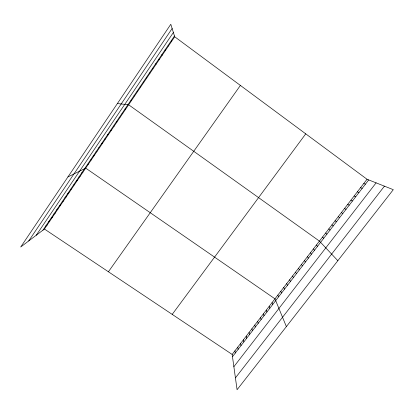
<?xml version="1.0" encoding="UTF-8"?>
<svg xmlns="http://www.w3.org/2000/svg" width="414" height="414" viewBox="0 0 414 414"><rect width="100%" height="100%" fill="white"/><g stroke="black" fill="none" stroke-linecap="round" stroke-linejoin="round"><path stroke-width="0.62" d="M28.706 240.948L172.136 28.519M36.23 235.245L173.378 32.483M42.927 230.179L174.475 35.987M44.433 229.035L174.724 36.774L170.806 24.276L20.7 247.013L44.433 229.035L232.161 354.441L237.077 389.724L393.3 189.674L367.037 179.257L174.724 36.774M108.411 271.775L240.394 85.429M172.208 314.392L305.744 133.846M232.161 354.441L367.037 179.257M232.477 356.702L368.708 179.919M233.869 366.695L376.103 182.853M235.426 377.884L384.435 186.16M45.649 226.153L47.134 225.045M48.386 222.116L49.846 221.05M51.124 218.074L52.557 217.045M53.872 214.017L55.279 213.024M56.625 209.95L58.012 208.998M59.388 205.872L60.749 204.961M62.157 201.784L63.492 200.909M64.936 197.685L66.245 196.852M67.72 193.576L69.003 192.779M70.509 189.457L71.767 188.701M73.309 185.327L74.541 184.608M76.114 181.182L77.32 180.504M78.929 177.032L80.109 176.395M81.749 172.866L82.903 172.271M67.932 176.923L85.703 168.136L274.968 298.841L286.369 326.605M87.416 164.503L88.513 163.991M90.257 160.306L91.328 159.83M93.109 156.099L94.154 155.664M95.965 151.876L96.985 151.483M98.832 147.648L99.826 147.296M101.709 143.404L102.672 143.094M104.592 139.151L105.529 138.881M107.48 134.886L108.39 134.659M110.378 130.607L111.257 130.426M113.281 126.317L114.135 126.177M116.194 122.016L117.022 121.923M119.118 117.705L119.915 117.654M122.047 113.384L122.813 113.374M124.981 109.048L125.721 109.079M117.379 103.552L128.64 104.778L319.422 241.103L337.84 260.696M130.969 100.209L131.652 100.333M134.022 95.706L134.674 95.872M137.081 91.189L137.702 91.406M363.802 183.459L365.438 184.163M140.149 86.661L140.739 86.919M360.578 187.651L362.178 188.391M357.365 191.827L358.928 192.608M354.156 195.993L355.688 196.816M143.223 82.117L143.787 82.427M350.953 200.148L352.454 201.013M347.765 204.293L349.23 205.194M344.583 208.428L346.011 209.37M146.313 77.563L146.841 77.92M341.405 212.553L342.808 213.531M338.243 216.662L339.609 217.681M335.081 220.766L336.416 221.821M149.407 72.999L149.904 73.397M331.935 224.854L333.234 225.951M328.794 228.932L330.061 230.065M325.663 232.999L326.9 234.174M152.507 68.413L152.978 68.864M322.537 237.056L323.743 238.267M316.405 245.021L317.548 246.304M155.617 63.823L156.057 64.32M313.398 248.933L314.511 250.253M310.396 252.83L311.478 254.186M307.4 256.716L308.451 258.108M158.743 59.218L159.147 59.761M304.414 260.592L305.439 262.021M301.439 264.463L302.427 265.923M298.468 268.319L299.431 269.819M161.869 54.596L162.247 55.191M295.503 272.169L296.434 273.701M292.548 276.009L293.448 277.577M289.598 279.838L290.473 281.437M165.01 49.965L165.352 50.606M286.659 283.657L287.502 285.293M283.725 287.466L284.542 289.138M280.801 291.27L281.587 292.972M168.156 45.317L168.467 46.006M277.882 295.058L278.638 296.797M272.065 302.613L272.764 304.419M171.313 40.66L171.593 41.395M269.167 306.376L269.84 308.213M266.28 310.127L266.921 312.001M263.397 313.869L264.013 315.779M260.525 317.605L261.11 319.546M257.653 321.331L258.212 323.303M254.791 325.047L255.324 327.05M251.94 328.752L252.442 330.791M249.093 332.452L249.57 334.517M246.252 336.137L246.703 338.238M243.422 339.816L243.841 341.948M240.596 343.485L240.989 345.654M237.776 347.149L238.143 349.344M234.966 350.798L235.307 353.028"/></g></svg>
